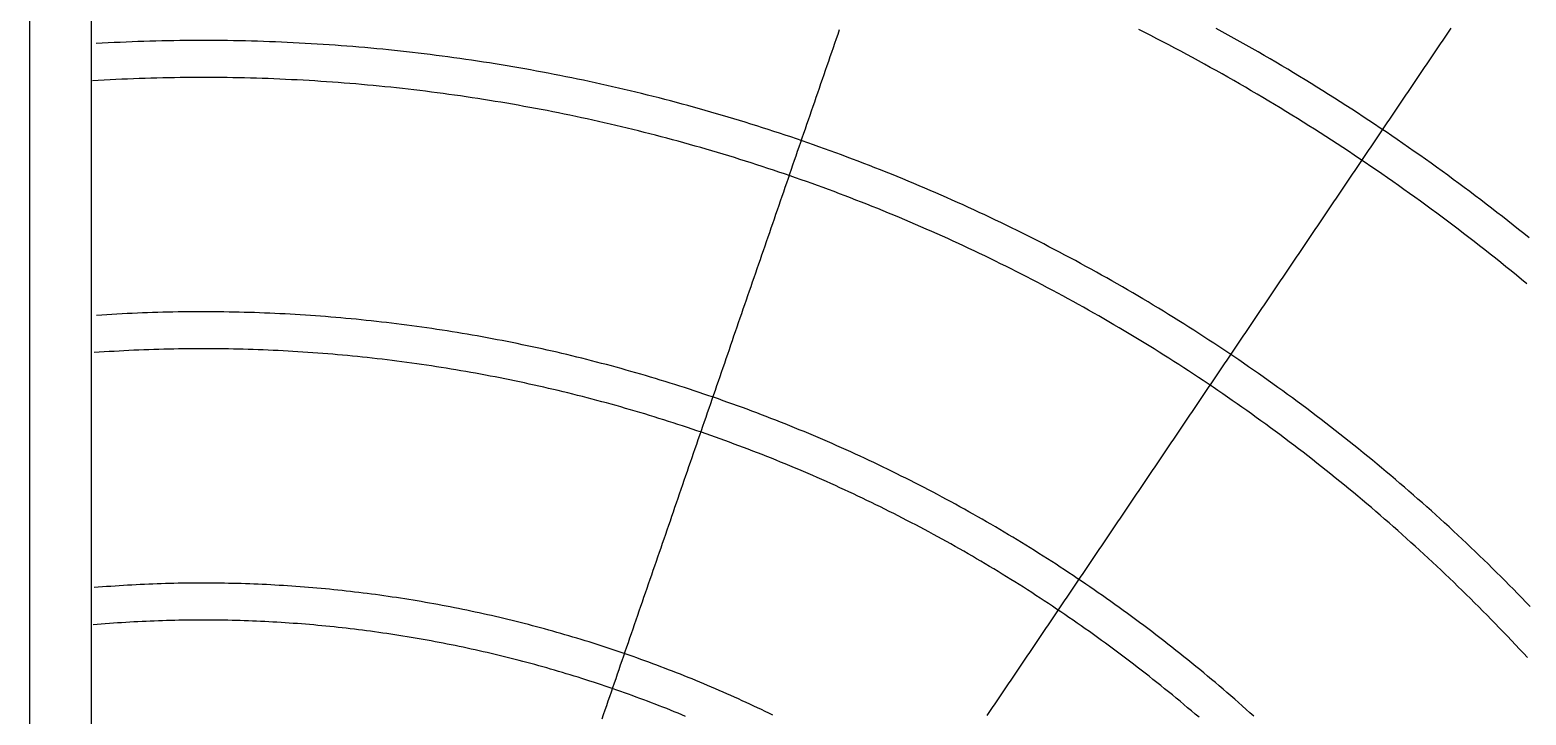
# Model space of a CAD drawing. Header units: millimetres. Extents: x 8 to 772, y 8 to 255.
# Drawn here: x 548 to 669.2, y 116.3 to 171.9 of the extents above; entities that cross this region are included whole.
import ezdxf

# ---------------------------------------------------------------- set-up
doc = ezdxf.new("R2010")
doc.units = ezdxf.units.MM
doc.layers.add('STUDY_GUIDES', color=7, linetype='Continuous')

msp = doc.modelspace()

# ---------------------------------------------------------------- linework, layer by layer
at = {"layer": 'STUDY_GUIDES'}
for points in [[(548, 26), (548, 214)], [(553, 28), (553, 212)], [(669.5633, 125.1074), (669.2277, 125.4564), (668.8909, 125.8043), (668.5529, 126.1512), (668.2139, 126.4969), (667.8737, 126.8416), (667.5324, 127.1851), (667.19, 127.5275), (666.8465, 127.8689), (666.5019, 128.209), (666.1561, 128.5481), (665.8093, 128.8861), (665.4614, 129.2229), (665.1124, 129.5586), (664.7622, 129.8931), (664.411, 130.2265), (664.0588, 130.5588), (663.7054, 130.8899), (663.351, 131.2199), (662.9955, 131.5487), (662.6389, 131.8763), (662.2813, 132.2028), (661.9226, 132.5282), (661.5629, 132.8523), (661.2021, 133.1753), (660.8402, 133.4971), (660.4773, 133.8178), (660.1134, 134.1372), (659.7484, 134.4555), (659.3825, 134.7726), (659.0154, 135.0885), (658.6474, 135.4032), (658.2783, 135.7167), (657.9082, 136.029), (657.5371, 136.3401), (657.165, 136.65), (656.7919, 136.9587), (656.4178, 137.2661), (656.0427, 137.5724), (655.6666, 137.8774), (655.2895, 138.1812), (654.9114, 138.4838), (654.5323, 138.7851), (654.1523, 139.0853), (653.7713, 139.3841), (653.3893, 139.6818), (653.0063, 139.9782), (652.6224, 140.2733), (652.2376, 140.5672), (651.8517, 140.8598), (651.465, 141.1512), (651.0773, 141.4414), (650.6886, 141.7302), (650.299, 142.0178), (649.9085, 142.3042), (649.517, 142.5893), (649.1247, 142.873), (648.7314, 143.1556), (648.3372, 143.4368), (647.942, 143.7168), (647.546, 143.9954), (647.1491, 144.2728), (646.7512, 144.5489), (646.3525, 144.8237), (645.9529, 145.0972), (645.5524, 145.3694), (645.151, 145.6403), (644.7487, 145.9099), (644.3456, 146.1781), (643.9415, 146.4451), (643.5367, 146.7108), (643.1309, 146.9751), (642.7243, 147.2381), (642.3169, 147.4998), (641.9086, 147.7602), (641.4994, 148.0192), (641.0895, 148.2769), (640.6786, 148.5333), (640.267, 148.7883), (639.8545, 149.042), (639.4412, 149.2944), (639.0271, 149.5454), (638.6122, 149.795), (638.1964, 150.0434), (637.7799, 150.2903), (637.3626, 150.5359), (636.9444, 150.7802), (636.5255, 151.0231), (636.1058, 151.2646), (635.6853, 151.5048), (635.264, 151.7435), (634.8419, 151.981), (634.4191, 152.217), (633.9955, 152.4517), (633.5712, 152.685), (633.1461, 152.9169), (632.7202, 153.1474), (632.2936, 153.3766), (631.8663, 153.6043), (631.4382, 153.8307), (631.0094, 154.0557), (630.5798, 154.2793), (630.1496, 154.5015), (629.7186, 154.7222), (629.2869, 154.9416), (628.8545, 155.1596), (628.4213, 155.3762), (627.9875, 155.5913), (627.553, 155.8051), (627.1178, 156.0174), (626.6819, 156.2284), (626.2453, 156.4379), (625.808, 156.646), (625.3701, 156.8526), (624.9315, 157.0579), (624.4922, 157.2617), (624.0523, 157.4641), (623.6117, 157.665), (623.1705, 157.8645), (622.7286, 158.0626), (622.2861, 158.2593), (621.8429, 158.4545), (621.3991, 158.6483), (620.9547, 158.8406), (620.5097, 159.0315), (620.064, 159.2209), (619.6177, 159.4089), (619.1708, 159.5954), (618.7234, 159.7805), (618.2753, 159.9641), (617.8266, 160.1463), (617.3773, 160.327), (616.9275, 160.5062), (616.477, 160.684), (616.026, 160.8603), (615.5744, 161.0352), (615.1223, 161.2086), (614.6696, 161.3805), (614.2163, 161.5509), (613.7625, 161.7199), (613.3081, 161.8874), (612.8532, 162.0534), (612.3978, 162.2179), (611.9418, 162.381), (611.4853, 162.5425), (611.0283, 162.7026), (610.5708, 162.8612), (610.1127, 163.0183), (609.6541, 163.1739), (609.1951, 163.3281), (608.7355, 163.4807), (608.2755, 163.6319), (607.8149, 163.7815), (607.3539, 163.9297), (606.8924, 164.0763), (606.4304, 164.2215), (605.9679, 164.3651), (605.505, 164.5072), (605.0416, 164.6479), (604.5778, 164.787), (604.1135, 164.9246), (603.6488, 165.0607), (603.1836, 165.1954), (602.718, 165.3284), (602.252, 165.46), (601.7855, 165.5901), (601.3187, 165.7186), (600.8514, 165.8457), (600.3837, 165.9712), (599.9156, 166.0951), (599.447, 166.2176), (598.9781, 166.3385), (598.5088, 166.458), (598.0392, 166.5759), (597.5691, 166.6922), (597.0987, 166.8071), (596.6279, 166.9204), (596.1567, 167.0321), (595.6852, 167.1424), (595.2133, 167.2511), (594.741, 167.3583), (594.2684, 167.4639), (593.7955, 167.568), (593.3222, 167.6706), (592.8487, 167.7716), (592.3747, 167.8711), (591.9005, 167.969), (591.4259, 168.0654), (590.9511, 168.1603), (590.4759, 168.2536), (590.0004, 168.3454), (589.5247, 168.4356), (589.0486, 168.5243), (588.5722, 168.6114), (588.0956, 168.697), (587.6187, 168.7811), (587.1415, 168.8636), (586.6641, 168.9445), (586.1864, 169.0239), (585.7085, 169.1017), (585.2302, 169.178), (584.7518, 169.2527), (584.2731, 169.3259), (583.7942, 169.3975), (583.315, 169.4675), (582.8356, 169.536), (582.356, 169.603), (581.8762, 169.6683), (581.3962, 169.7321), (580.916, 169.7944), (580.4355, 169.8551), (579.9549, 169.9142), (579.4741, 169.9718), (578.9931, 170.0278), (578.5119, 170.0823), (578.0306, 170.1351), (577.549, 170.1865), (577.0674, 170.2362), (576.5855, 170.2844), (576.1035, 170.331), (575.6214, 170.3761), (575.1391, 170.4196), (574.6566, 170.4615), (574.1741, 170.5018), (573.6914, 170.5406), (573.2086, 170.5778), (572.7256, 170.6135), (572.2426, 170.6475), (571.7594, 170.68), (571.2762, 170.711), (570.7928, 170.7403), (570.3093, 170.7681), (569.8258, 170.7943), (569.3422, 170.819), (568.8585, 170.8421), (568.3747, 170.8636), (567.8909, 170.8835), (567.407, 170.9019), (566.923, 170.9186), (566.439, 170.9339), (565.9549, 170.9475), (565.4708, 170.9596), (564.9867, 170.9701), (564.5025, 170.979), (564.0183, 170.9863), (563.5341, 170.9921), (563.0499, 170.9963), (562.5657, 170.9989), (562.0814, 171), (561.5972, 170.9995), (561.1129, 170.9974), (560.6287, 170.9937), (560.1445, 170.9884), (559.6602, 170.9816), (559.1761, 170.9732), (558.6919, 170.9633), (558.2078, 170.9517), (557.7237, 170.9386), (557.2397, 170.9239), (556.7557, 170.9077), (556.2718, 170.8899), (555.788, 170.8704), (555.3042, 170.8495), (554.8204, 170.8269), (554.3368, 170.8028), (553.8532, 170.7771), (553.3697, 170.7499)], [(594.3603, 115.9812), (594.4861, 116.3465), (594.6119, 116.7119), (594.7377, 117.0773), (594.8635, 117.4427), (594.9894, 117.808), (595.1152, 118.1734), (595.241, 118.5388), (595.3668, 118.9042), (595.4926, 119.2695), (595.6184, 119.6349), (595.7442, 120.0003), (595.87, 120.3657), (595.9958, 120.731), (596.1216, 121.0964), (596.2474, 121.4618), (596.3733, 121.8272), (596.4991, 122.1926), (596.6249, 122.5579), (596.7507, 122.9233), (596.8765, 123.2887), (597.0023, 123.6541), (597.1281, 124.0194), (597.2539, 124.3848), (597.3797, 124.7502), (597.5055, 125.1156), (597.6313, 125.4809), (597.7572, 125.8463), (597.883, 126.2117), (598.0088, 126.5771), (598.1346, 126.9424), (598.2604, 127.3078), (598.3862, 127.6732), (598.512, 128.0386), (598.6378, 128.4039), (598.7636, 128.7693), (598.8894, 129.1347), (599.0152, 129.5001), (599.141, 129.8654), (599.2669, 130.2308), (599.3927, 130.5962), (599.5185, 130.9616), (599.6443, 131.3269), (599.7701, 131.6923), (599.8959, 132.0577), (600.0217, 132.4231), (600.1475, 132.7884), (600.2733, 133.1538), (600.3991, 133.5192), (600.5249, 133.8846), (600.6508, 134.2499), (600.7766, 134.6153), (600.9024, 134.9807), (601.0282, 135.3461), (601.154, 135.7114), (601.2798, 136.0768), (601.4056, 136.4422), (601.5314, 136.8076), (601.6572, 137.1729), (601.783, 137.5383), (601.9088, 137.9037), (602.0347, 138.2691), (602.1605, 138.6344), (602.2863, 138.9998), (602.4121, 139.3652), (602.5379, 139.7306), (602.6637, 140.0959), (602.7895, 140.4613), (602.9153, 140.8267), (603.0411, 141.1921), (603.1669, 141.5574), (603.2927, 141.9228), (603.4185, 142.2882), (603.5444, 142.6536), (603.6702, 143.0189), (603.796, 143.3843), (603.9218, 143.7497), (604.0476, 144.1151), (604.1734, 144.4805), (604.2992, 144.8458), (604.425, 145.2112), (604.5508, 145.5766), (604.6766, 145.942), (604.8024, 146.3073), (604.9283, 146.6727), (605.0541, 147.0381), (605.1799, 147.4035), (605.3057, 147.7688), (605.4315, 148.1342), (605.5573, 148.4996), (605.6831, 148.865), (605.8089, 149.2303), (605.9347, 149.5957), (606.0605, 149.9611), (606.1863, 150.3265), (606.3122, 150.6918), (606.438, 151.0572), (606.5638, 151.4226), (606.6896, 151.788), (606.8154, 152.1533), (606.9412, 152.5187), (607.067, 152.8841), (607.1928, 153.2495), (607.3186, 153.6148), (607.4444, 153.9802), (607.5702, 154.3456), (607.696, 154.711), (607.8219, 155.0763), (607.9477, 155.4417), (608.0735, 155.8071), (608.1993, 156.1725), (608.3251, 156.5378), (608.4509, 156.9032), (608.5767, 157.2686), (608.7025, 157.634), (608.8283, 157.9993), (608.9541, 158.3647), (609.0799, 158.7301), (609.2058, 159.0955), (609.3316, 159.4608), (609.4574, 159.8262), (609.5832, 160.1916), (609.709, 160.557), (609.8348, 160.9223), (609.9606, 161.2877), (610.0864, 161.6531), (610.2122, 162.0185), (610.338, 162.3838), (610.4638, 162.7492), (610.5897, 163.1146), (610.7155, 163.48), (610.8413, 163.8453), (610.9671, 164.2107), (611.0929, 164.5761), (611.2187, 164.9415), (611.3445, 165.3068), (611.4703, 165.6722), (611.5961, 166.0376), (611.7219, 166.403), (611.8477, 166.7683), (611.9735, 167.1337), (612.0994, 167.4991), (612.2252, 167.8645), (612.351, 168.2299), (612.4768, 168.5952), (612.6026, 168.9606), (612.7284, 169.326), (612.8542, 169.6914), (612.98, 170.0567), (613.1058, 170.4221), (613.2316, 170.7875), (613.3574, 171.1529), (613.4833, 171.5182), (613.6091, 171.8836)], [(625.577, 116.2568), (625.7931, 116.5772), (626.0092, 116.8976), (626.2253, 117.2179), (626.4414, 117.5383), (626.6575, 117.8587), (626.8736, 118.179), (627.0897, 118.4994), (627.3057, 118.8197), (627.5218, 119.1401), (627.7379, 119.4605), (627.954, 119.7808), (628.1701, 120.1012), (628.3862, 120.4216), (628.6023, 120.7419), (628.8184, 121.0623), (629.0344, 121.3827), (629.2505, 121.703), (629.4666, 122.0234), (629.6827, 122.3437), (629.8988, 122.6641), (630.1149, 122.9845), (630.331, 123.3048), (630.5471, 123.6252), (630.7632, 123.9456), (630.9792, 124.2659), (631.1953, 124.5863), (631.4114, 124.9067), (631.6275, 125.227), (631.8436, 125.5474), (632.0597, 125.8677), (632.2758, 126.1881), (632.4919, 126.5085), (632.7079, 126.8288), (632.924, 127.1492), (633.1401, 127.4696), (633.3562, 127.7899), (633.5723, 128.1103), (633.7884, 128.4307), (634.0045, 128.751), (634.2206, 129.0714), (634.4367, 129.3918), (634.6527, 129.7121), (634.8688, 130.0325), (635.0849, 130.3528), (635.301, 130.6732), (635.5171, 130.9936), (635.7332, 131.3139), (635.9493, 131.6343), (636.1654, 131.9547), (636.3814, 132.275), (636.5975, 132.5954), (636.8136, 132.9158), (637.0297, 133.2361), (637.2458, 133.5565), (637.4619, 133.8768), (637.678, 134.1972), (637.8941, 134.5176), (638.1101, 134.8379), (638.3262, 135.1583), (638.5423, 135.4787), (638.7584, 135.799), (638.9745, 136.1194), (639.1906, 136.4398), (639.4067, 136.7601), (639.6228, 137.0805), (639.8389, 137.4008), (640.0549, 137.7212), (640.271, 138.0416), (640.4871, 138.3619), (640.7032, 138.6823), (640.9193, 139.0027), (641.1354, 139.323), (641.3515, 139.6434), (641.5676, 139.9638), (641.7836, 140.2841), (641.9997, 140.6045), (642.2158, 140.9248), (642.4319, 141.2452), (642.648, 141.5656), (642.8641, 141.8859), (643.0802, 142.2063), (643.2963, 142.5267), (643.5124, 142.847), (643.7284, 143.1674), (643.9445, 143.4878), (644.1606, 143.8081), (644.3767, 144.1285), (644.5928, 144.4488), (644.8089, 144.7692), (645.025, 145.0896), (645.2411, 145.4099), (645.4571, 145.7303), (645.6732, 146.0507), (645.8893, 146.371), (646.1054, 146.6914), (646.3215, 147.0118), (646.5376, 147.3321), (646.7537, 147.6525), (646.9698, 147.9729), (647.1858, 148.2932), (647.4019, 148.6136), (647.618, 148.9339), (647.8341, 149.2543), (648.0502, 149.5747), (648.2663, 149.895), (648.4824, 150.2154), (648.6985, 150.5358), (648.9146, 150.8561), (649.1306, 151.1765), (649.3467, 151.4969), (649.5628, 151.8172), (649.7789, 152.1376), (649.995, 152.4579), (650.2111, 152.7783), (650.4272, 153.0987), (650.6433, 153.419), (650.8593, 153.7394), (651.0754, 154.0598), (651.2915, 154.3801), (651.5076, 154.7005), (651.7237, 155.0209), (651.9398, 155.3412), (652.1559, 155.6616), (652.372, 155.9819), (652.5881, 156.3023), (652.8041, 156.6227), (653.0202, 156.943), (653.2363, 157.2634), (653.4524, 157.5838), (653.6685, 157.9041), (653.8846, 158.2245), (654.1007, 158.5449), (654.3168, 158.8652), (654.5328, 159.1856), (654.7489, 159.5059), (654.965, 159.8263), (655.1811, 160.1467), (655.3972, 160.467), (655.6133, 160.7874), (655.8294, 161.1078), (656.0455, 161.4281), (656.2616, 161.7485), (656.4776, 162.0689), (656.6937, 162.3892), (656.9098, 162.7096), (657.1259, 163.03), (657.342, 163.3503), (657.5581, 163.6707), (657.7742, 163.991), (657.9903, 164.3114), (658.2063, 164.6318), (658.4224, 164.9521), (658.6385, 165.2725), (658.8546, 165.5929), (659.0707, 165.9132), (659.2868, 166.2336), (659.5029, 166.554), (659.719, 166.8743), (659.935, 167.1947), (660.1511, 167.515), (660.3672, 167.8354), (660.5833, 168.1558), (660.7994, 168.4761), (661.0155, 168.7965), (661.2316, 169.1169), (661.4477, 169.4372), (661.6638, 169.7576), (661.8798, 170.078), (662.0959, 170.3983), (662.312, 170.7187), (662.5281, 171.039), (662.7442, 171.3594), (662.9603, 171.6798), (663.1764, 172.0001)], [(669.3001, 151.2698), (668.8795, 151.6178), (668.4576, 151.9645), (668.0347, 152.3098), (667.6106, 152.6537), (667.1854, 152.9963), (666.7591, 153.3374), (666.3317, 153.6772), (665.9032, 154.0156), (665.4736, 154.3526), (665.043, 154.6882), (664.6112, 155.0224), (664.1783, 155.3551), (663.7444, 155.6865), (663.3094, 156.0165), (662.8733, 156.345), (662.4361, 156.6722), (661.9979, 156.9979), (661.5586, 157.3221), (661.1183, 157.645), (660.6769, 157.9664), (660.2345, 158.2864), (659.7911, 158.6049), (659.3466, 158.922), (658.9011, 159.2377), (658.4545, 159.5519), (658.007, 159.8646), (657.5584, 160.1759), (657.1089, 160.4858), (656.6583, 160.7941), (656.2067, 161.101), (655.7541, 161.4065), (655.3006, 161.7104), (654.846, 162.0129), (654.3905, 162.3139), (653.934, 162.6135), (653.4765, 162.9115), (653.018, 163.2081), (652.5586, 163.5031), (652.0983, 163.7967), (651.637, 164.0888), (651.1747, 164.3793), (650.7115, 164.6684), (650.2474, 164.956), (649.7823, 165.242), (649.3163, 165.5265), (648.8494, 165.8096), (648.3815, 166.0911), (647.9128, 166.371), (647.4431, 166.6495), (646.9726, 166.9264), (646.5011, 167.2018), (646.0287, 167.4757), (645.5555, 167.748), (645.0814, 168.0188), (644.6064, 168.288), (644.1305, 168.5557), (643.6538, 168.8219), (643.1762, 169.0865), (642.6977, 169.3495), (642.2184, 169.611), (641.7382, 169.8709), (641.2572, 170.1293), (640.7754, 170.3861), (640.2927, 170.6413), (639.8092, 170.895), (639.3249, 171.1471), (638.8398, 171.3976), (638.3538, 171.6466), (637.8671, 171.8939)], [(669.4965, 154.9868), (669.0637, 155.3355), (668.6298, 155.6827), (668.1948, 156.0286), (667.7587, 156.373), (667.3214, 156.716), (666.883, 157.0576), (666.4435, 157.3978), (666.0029, 157.7365), (665.5612, 158.0738), (665.1184, 158.4096), (664.6746, 158.744), (664.2296, 159.077), (663.7836, 159.4085), (663.3365, 159.7386), (662.8883, 160.0672), (662.439, 160.3944), (661.9887, 160.7201), (661.5373, 161.0443), (661.0849, 161.3671), (660.6315, 161.6884), (660.177, 162.0082), (659.7214, 162.3265), (659.2648, 162.6434), (658.8072, 162.9587), (658.3486, 163.2726), (657.889, 163.585), (657.4283, 163.8959), (656.9666, 164.2053), (656.504, 164.5132), (656.0403, 164.8195), (655.5756, 165.1244), (655.11, 165.4278), (654.6434, 165.7296), (654.1758, 166.03), (653.7072, 166.3288), (653.2376, 166.6261), (652.7671, 166.9218), (652.2956, 167.216), (651.8232, 167.5087), (651.3498, 167.7999), (650.8755, 168.0895), (650.4002, 168.3776), (649.924, 168.6641), (649.4469, 168.9491), (648.9689, 169.2325), (648.4899, 169.5144), (648.01, 169.7947), (647.5293, 170.0735), (647.0476, 170.3506), (646.565, 170.6263), (646.0815, 170.9003), (645.5971, 171.1728), (645.1119, 171.4437), (644.6257, 171.713), (644.1387, 171.9808)], [(669.3476, 120.9571), (669.0254, 121.3054), (668.7021, 121.6527), (668.3777, 121.999), (668.0521, 122.3442), (667.7254, 122.6883), (667.3976, 123.0314), (667.0687, 123.3734), (666.7387, 123.7143), (666.4076, 124.0542), (666.0754, 124.393), (665.742, 124.7307), (665.4076, 125.0673), (665.0721, 125.4028), (664.7355, 125.7373), (664.3978, 126.0706), (664.059, 126.4028), (663.7192, 126.734), (663.3783, 127.064), (663.0363, 127.3929), (662.6932, 127.7208), (662.3491, 128.0475), (662.0039, 128.373), (661.6577, 128.6975), (661.3104, 129.0208), (660.962, 129.343), (660.6126, 129.6641), (660.2622, 129.984), (659.9107, 130.3028), (659.5582, 130.6204), (659.2047, 130.9369), (658.8502, 131.2522), (658.4946, 131.5664), (658.138, 131.8794), (657.7804, 132.1913), (657.4217, 132.502), (657.0621, 132.8115), (656.7015, 133.1199), (656.3398, 133.4271), (655.9772, 133.7331), (655.6136, 134.038), (655.2489, 134.3416), (654.8833, 134.6441), (654.5168, 134.9453), (654.1492, 135.2454), (653.7807, 135.5443), (653.4112, 135.842), (653.0407, 136.1385), (652.6693, 136.4338), (652.2969, 136.7278), (651.9235, 137.0207), (651.5492, 137.3123), (651.174, 137.6028), (650.7978, 137.892), (650.4207, 138.1799), (650.0426, 138.4667), (649.6637, 138.7522), (649.2838, 139.0365), (648.9029, 139.3196), (648.5212, 139.6014), (648.1385, 139.882), (647.755, 140.1613), (647.3705, 140.4394), (646.9851, 140.7162), (646.5988, 140.9918), (646.2117, 141.2661), (645.8236, 141.5391), (645.4347, 141.8109), (645.0448, 142.0815), (644.6541, 142.3507), (644.2625, 142.6187), (643.8701, 142.8854), (643.4768, 143.1509), (643.0826, 143.415), (642.6876, 143.6779), (642.2917, 143.9395), (641.895, 144.1998), (641.4974, 144.4588), (641.099, 144.7165), (640.6998, 144.973), (640.2997, 145.2281), (639.8988, 145.4819), (639.4971, 145.7344), (639.0945, 145.9856), (638.6912, 146.2355), (638.287, 146.4841), (637.882, 146.7314), (637.4762, 146.9774), (637.0697, 147.222), (636.6623, 147.4653), (636.2541, 147.7073), (635.8452, 147.948), (635.4355, 148.1873), (635.025, 148.4253), (634.6137, 148.6619), (634.2017, 148.8973), (633.7889, 149.1313), (633.3753, 149.3639), (632.961, 149.5952), (632.546, 149.8251), (632.1302, 150.0537), (631.7136, 150.281), (631.2963, 150.5069), (630.8783, 150.7314), (630.4596, 150.9546), (630.0401, 151.1764), (629.6199, 151.3969), (629.199, 151.6159), (628.7774, 151.8336), (628.3551, 152.05), (627.9321, 152.265), (627.5084, 152.4785), (627.084, 152.6908), (626.6589, 152.9016), (626.2331, 153.111), (625.8067, 153.3191), (625.3796, 153.5258), (624.9518, 153.7311), (624.5233, 153.935), (624.0942, 154.1375), (623.6644, 154.3386), (623.234, 154.5383), (622.8029, 154.7366), (622.3712, 154.9335), (621.9389, 155.129), (621.5059, 155.3231), (621.0723, 155.5158), (620.638, 155.7071), (620.2032, 155.8969), (619.7677, 156.0854), (619.3316, 156.2724), (618.8949, 156.4581), (618.4576, 156.6422), (618.0198, 156.825), (617.5813, 157.0064), (617.1422, 157.1863), (616.7026, 157.3648), (616.2623, 157.5419), (615.8215, 157.7175), (615.3802, 157.8917), (614.9382, 158.0645), (614.4958, 158.2358), (614.0527, 158.4057), (613.6091, 158.5741), (613.165, 158.7412), (612.7203, 158.9067), (612.2751, 159.0708), (611.8294, 159.2335), (611.3831, 159.3947), (610.9363, 159.5545), (610.489, 159.7128), (610.0412, 159.8697), (609.5928, 160.0251), (609.144, 160.179), (608.6947, 160.3315), (608.2448, 160.4825), (607.7945, 160.6321), (607.3437, 160.7802), (606.8925, 160.9268), (606.4407, 161.072), (605.9885, 161.2157), (605.5358, 161.3579), (605.0827, 161.4987), (604.6291, 161.638), (604.175, 161.7758), (603.7205, 161.9121), (603.2656, 162.047), (602.8102, 162.1803), (602.3544, 162.3122), (601.8982, 162.4426), (601.4415, 162.5716), (600.9845, 162.699), (600.527, 162.825), (600.0691, 162.9494), (599.6108, 163.0724), (599.1522, 163.1939), (598.6931, 163.3139), (598.2336, 163.4324), (597.7738, 163.5494), (597.3135, 163.6649), (596.8529, 163.779), (596.392, 163.8915), (595.9307, 164.0025), (595.469, 164.112), (595.0069, 164.22), (594.5445, 164.3266), (594.0818, 164.4316), (593.6187, 164.5351), (593.1553, 164.6371), (592.6916, 164.7376), (592.2275, 164.8366), (591.7632, 164.9341), (591.2985, 165.0301), (590.8335, 165.1245), (590.3682, 165.2175), (589.9026, 165.3089), (589.4367, 165.3988), (588.9705, 165.4873), (588.504, 165.5742), (588.0372, 165.6595), (587.5702, 165.7434), (587.1029, 165.8257), (586.6353, 165.9066), (586.1675, 165.9859), (585.6994, 166.0637), (585.2311, 166.1399), (584.7625, 166.2147), (584.2937, 166.2879), (583.8247, 166.3596), (583.3554, 166.4297), (582.8859, 166.4984), (582.4161, 166.5655), (581.9462, 166.6311), (581.476, 166.6951), (581.0057, 166.7577), (580.5351, 166.8187), (580.0644, 166.8782), (579.5934, 166.9361), (579.1223, 166.9925), (578.651, 167.0474), (578.1795, 167.1007), (577.7078, 167.1526), (577.236, 167.2028), (576.764, 167.2516), (576.2918, 167.2988), (575.8195, 167.3445), (575.3471, 167.3886), (574.8745, 167.4312), (574.4018, 167.4723), (573.929, 167.5119), (573.456, 167.5499), (572.9829, 167.5863), (572.5097, 167.6212), (572.0363, 167.6546), (571.5629, 167.6865), (571.0894, 167.7168), (570.6158, 167.7456), (570.142, 167.7728), (569.6682, 167.7985), (569.1943, 167.8226), (568.7204, 167.8452), (568.2464, 167.8663), (567.7723, 167.8858), (567.2981, 167.9038), (566.8239, 167.9203), (566.3496, 167.9352), (565.8753, 167.9486), (565.401, 167.9604), (564.9266, 167.9707), (564.4521, 167.9794), (563.9777, 167.9866), (563.5032, 167.9923), (563.0288, 167.9964), (562.5543, 167.9989), (562.0798, 168), (561.6053, 167.9995), (561.1308, 167.9974), (560.6563, 167.9938), (560.1818, 167.9887), (559.7074, 167.982), (559.2329, 167.9738), (558.7585, 167.964), (558.2842, 167.9527), (557.8098, 167.9399), (557.3356, 167.9255), (556.8613, 167.9095), (556.3871, 167.8921), (555.913, 167.8731), (555.439, 167.8525), (554.965, 167.8304), (554.4911, 167.8068), (554.0172, 167.7816), (553.5435, 167.7549), (553.0698, 167.7266)], [(647.1689, 116.2086), (646.8623, 116.4849), (646.5548, 116.7602), (646.2464, 117.0345), (645.9371, 117.3078), (645.6269, 117.5801), (645.3158, 117.8513), (645.0038, 118.1216), (644.691, 118.3909), (644.3773, 118.6591), (644.0627, 118.9263), (643.7473, 119.1925), (643.431, 119.4577), (643.1138, 119.7218), (642.7958, 119.9849), (642.4769, 120.247), (642.1572, 120.508), (641.8366, 120.768), (641.5152, 121.0269), (641.1929, 121.2848), (640.8698, 121.5417), (640.5459, 121.7975), (640.2211, 122.0522), (639.8956, 122.3059), (639.5692, 122.5586), (639.2419, 122.8101), (638.9139, 123.0606), (638.585, 123.3101), (638.2554, 123.5584), (637.9249, 123.8057), (637.5936, 124.052), (637.2616, 124.2971), (636.9287, 124.5411), (636.5951, 124.7841), (636.2606, 125.026), (635.9254, 125.2668), (635.5894, 125.5065), (635.2526, 125.7451), (634.915, 125.9827), (634.5767, 126.2191), (634.2376, 126.4544), (633.8978, 126.6886), (633.5571, 126.9218), (633.2158, 127.1538), (632.8736, 127.3847), (632.5308, 127.6144), (632.1872, 127.8431), (631.8428, 128.0707), (631.4977, 128.2971), (631.1519, 128.5224), (630.8053, 128.7466), (630.458, 128.9696), (630.11, 129.1915), (629.7613, 129.4123), (629.4118, 129.632), (629.0617, 129.8505), (628.7108, 130.0679), (628.3592, 130.2841), (628.007, 130.4992), (627.654, 130.7132), (627.3003, 130.926), (626.946, 131.1376), (626.5909, 131.3481), (626.2352, 131.5575), (625.8788, 131.7657), (625.5217, 131.9727), (625.164, 132.1785), (624.8056, 132.3832), (624.4465, 132.5868), (624.0868, 132.7891), (623.7264, 132.9903), (623.3653, 133.1904), (623.0036, 133.3892), (622.6413, 133.5869), (622.2783, 133.7834), (621.9147, 133.9787), (621.5505, 134.1728), (621.1856, 134.3658), (620.8201, 134.5575), (620.454, 134.7481), (620.0872, 134.9375), (619.7199, 135.1257), (619.3519, 135.3127), (618.9833, 135.4985), (618.6142, 135.6831), (618.2444, 135.8664), (617.874, 136.0486), (617.5031, 136.2296), (617.1315, 136.4094), (616.7594, 136.588), (616.3867, 136.7653), (616.0134, 136.9415), (615.6396, 137.1164), (615.2652, 137.2902), (614.8902, 137.4627), (614.5147, 137.6339), (614.1386, 137.804), (613.762, 137.9728), (613.3848, 138.1405), (613.007, 138.3068), (612.6288, 138.472), (612.25, 138.6359), (611.8706, 138.7986), (611.4908, 138.9601), (611.1104, 139.1203), (610.7295, 139.2793), (610.3481, 139.4371), (609.9662, 139.5936), (609.5837, 139.7488), (609.2008, 139.9029), (608.8174, 140.0556), (608.4334, 140.2072), (608.049, 140.3575), (607.6641, 140.5065), (607.2787, 140.6543), (606.8929, 140.8008), (606.5065, 140.9461), (606.1197, 141.0901), (605.7324, 141.2329), (605.3447, 141.3744), (604.9565, 141.5146), (604.5679, 141.6536), (604.1788, 141.7913), (603.7892, 141.9277), (603.3992, 142.0629), (603.0088, 142.1968), (602.618, 142.3295), (602.2267, 142.4608), (601.835, 142.5909), (601.4428, 142.7198), (601.0503, 142.8473), (600.6573, 142.9736), (600.264, 143.0986), (599.8702, 143.2223), (599.476, 143.3447), (599.0815, 143.4659), (598.6865, 143.5858), (598.2911, 143.7044), (597.8954, 143.8217), (597.4993, 143.9377), (597.1028, 144.0524), (596.706, 144.1659), (596.3087, 144.278), (595.9112, 144.3889), (595.5132, 144.4984), (595.1149, 144.6067), (594.7163, 144.7137), (594.3173, 144.8194), (593.918, 144.9237), (593.5183, 145.0268), (593.1183, 145.1286), (592.7179, 145.2291), (592.3173, 145.3283), (591.9163, 145.4261), (591.515, 145.5227), (591.1134, 145.618), (590.7115, 145.712), (590.3093, 145.8046), (589.9068, 145.896), (589.504, 145.986), (589.1009, 146.0747), (588.6975, 146.1622), (588.2938, 146.2483), (587.8899, 146.3331), (587.4857, 146.4166), (587.0812, 146.4987), (586.6764, 146.5796), (586.2714, 146.6591), (585.8661, 146.7374), (585.4606, 146.8143), (585.0548, 146.8898), (584.6488, 146.9641), (584.2426, 147.0371), (583.8361, 147.1087), (583.4294, 147.179), (583.0224, 147.248), (582.6153, 147.3156), (582.2079, 147.382), (581.8003, 147.447), (581.3925, 147.5107), (580.9845, 147.573), (580.5762, 147.6341), (580.1678, 147.6938), (579.7592, 147.7522), (579.3505, 147.8092), (578.9415, 147.865), (578.5323, 147.9193), (578.123, 147.9724), (577.7135, 148.0241), (577.3039, 148.0745), (576.894, 148.1236), (576.484, 148.1714), (576.0739, 148.2178), (575.6636, 148.2628), (575.2532, 148.3066), (574.8426, 148.349), (574.4319, 148.3901), (574.0211, 148.4298), (573.6102, 148.4682), (573.1991, 148.5053), (572.7879, 148.541), (572.3766, 148.5754), (571.9651, 148.6084), (571.5536, 148.6402), (571.142, 148.6705), (570.7302, 148.6996), (570.3184, 148.7273), (569.9065, 148.7536), (569.4945, 148.7787), (569.0825, 148.8024), (568.6703, 148.8247), (568.2581, 148.8457), (567.8458, 148.8654), (567.4335, 148.8837), (567.0211, 148.9007), (566.6086, 148.9164), (566.1961, 148.9307), (565.7836, 148.9436), (565.371, 148.9553), (564.9584, 148.9655), (564.5457, 148.9745), (564.133, 148.9821), (563.7203, 148.9883), (563.3076, 148.9933), (562.8949, 148.9968), (562.4821, 148.9991), (562.0694, 149), (561.6566, 148.9995), (561.2439, 148.9977), (560.8312, 148.9946), (560.4184, 148.9902), (560.0057, 148.9843), (559.593, 148.9772), (559.1804, 148.9687), (558.7677, 148.9589), (558.3551, 148.9477), (557.9426, 148.9352), (557.5301, 148.9213), (557.1176, 148.9061), (556.7052, 148.8896), (556.2928, 148.8717), (555.8805, 148.8525), (555.4683, 148.8319), (555.0561, 148.81), (554.644, 148.7868), (554.232, 148.7622), (553.82, 148.7363), (553.4082, 148.709)], [(642.7377, 116.1139), (642.4314, 116.3758), (642.1242, 116.6367), (641.8162, 116.8966), (641.5074, 117.1555), (641.1977, 117.4134), (640.8872, 117.6703), (640.5759, 117.9262), (640.2637, 118.181), (639.9507, 118.4349), (639.6369, 118.6877), (639.3222, 118.9395), (639.0068, 119.1903), (638.6905, 119.4401), (638.3734, 119.6888), (638.0555, 119.9365), (637.7368, 120.1832), (637.4173, 120.4288), (637.097, 120.6734), (636.7759, 120.9169), (636.4541, 121.1594), (636.1314, 121.4009), (635.808, 121.6413), (635.4837, 121.8806), (635.1587, 122.1189), (634.833, 122.3562), (634.5064, 122.5923), (634.1791, 122.8274), (633.8511, 123.0615), (633.5222, 123.2945), (633.1926, 123.5264), (632.8623, 123.7572), (632.5312, 123.987), (632.1994, 124.2157), (631.8668, 124.4433), (631.5335, 124.6698), (631.1995, 124.8953), (630.8647, 125.1196), (630.5292, 125.3429), (630.193, 125.565), (629.856, 125.7861), (629.5184, 126.0061), (629.18, 126.225), (628.8409, 126.4428), (628.5011, 126.6595), (628.1606, 126.875), (627.8194, 127.0895), (627.4775, 127.3029), (627.135, 127.5151), (626.7917, 127.7262), (626.4477, 127.9363), (626.1031, 128.1451), (625.7578, 128.3529), (625.4118, 128.5596), (625.0652, 128.7651), (624.7178, 128.9695), (624.3699, 129.1728), (624.0212, 129.3749), (623.6719, 129.5759), (623.322, 129.7758), (622.9714, 129.9745), (622.6201, 130.1721), (622.2683, 130.3685), (621.9157, 130.5638), (621.5626, 130.758), (621.2088, 130.951), (620.8544, 131.1428), (620.4994, 131.3335), (620.1437, 131.5231), (619.7875, 131.7115), (619.4306, 131.8987), (619.0732, 132.0848), (618.7151, 132.2697), (618.3564, 132.4534), (617.9971, 132.636), (617.6373, 132.8174), (617.2768, 132.9976), (616.9158, 133.1767), (616.5542, 133.3546), (616.192, 133.5313), (615.8292, 133.7068), (615.4659, 133.8812), (615.102, 134.0544), (614.7375, 134.2263), (614.3725, 134.3971), (614.007, 134.5668), (613.6408, 134.7352), (613.2742, 134.9024), (612.907, 135.0685), (612.5392, 135.2333), (612.171, 135.397), (611.8022, 135.5594), (611.4328, 135.7207), (611.063, 135.8807), (610.6926, 136.0396), (610.3217, 136.1972), (609.9503, 136.3537), (609.5784, 136.5089), (609.206, 136.663), (608.8331, 136.8158), (608.4597, 136.9674), (608.0858, 137.1178), (607.7114, 137.2669), (607.3366, 137.4149), (606.9613, 137.5616), (606.5854, 137.7071), (606.2092, 137.8514), (605.8324, 137.9945), (605.4552, 138.1363), (605.0775, 138.2769), (604.6994, 138.4163), (604.3208, 138.5545), (603.9418, 138.6914), (603.5623, 138.8271), (603.1824, 138.9616), (602.8021, 139.0948), (602.4213, 139.2268), (602.0401, 139.3575), (601.6585, 139.487), (601.2764, 139.6153), (600.894, 139.7423), (600.5111, 139.8681), (600.1278, 139.9927), (599.7442, 140.116), (599.3601, 140.238), (598.9756, 140.3588), (598.5908, 140.4783), (598.2055, 140.5966), (597.8199, 140.7137), (597.4339, 140.8295), (597.0475, 140.944), (596.6607, 141.0573), (596.2736, 141.1693), (595.8861, 141.28), (595.4983, 141.3895), (595.1101, 141.4978), (594.7216, 141.6048), (594.3327, 141.7105), (593.9435, 141.8149), (593.5539, 141.9181), (593.164, 142.02), (592.7738, 142.1207), (592.3832, 142.2201), (591.9923, 142.3182), (591.6011, 142.415), (591.2096, 142.5106), (590.8178, 142.6049), (590.4257, 142.6979), (590.0333, 142.7896), (589.6406, 142.8801), (589.2476, 142.9693), (588.8543, 143.0572), (588.4607, 143.1438), (588.0668, 143.2292), (587.6727, 143.3133), (587.2783, 143.3961), (586.8836, 143.4776), (586.4887, 143.5578), (586.0935, 143.6368), (585.6981, 143.7144), (585.3024, 143.7908), (584.9064, 143.8659), (584.5102, 143.9397), (584.1138, 144.0122), (583.7172, 144.0834), (583.3203, 144.1534), (582.9232, 144.222), (582.5258, 144.2894), (582.1283, 144.3554), (581.7305, 144.4202), (581.3326, 144.4837), (580.9344, 144.5459), (580.536, 144.6068), (580.1374, 144.6663), (579.7387, 144.7246), (579.3397, 144.7817), (578.9406, 144.8374), (578.5413, 144.8918), (578.1418, 144.9449), (577.7421, 144.9967), (577.3423, 145.0472), (576.9423, 145.0964), (576.5422, 145.1443), (576.1419, 145.1909), (575.7415, 145.2362), (575.3409, 145.2803), (574.9401, 145.323), (574.5393, 145.3644), (574.1383, 145.4045), (573.7371, 145.4433), (573.3359, 145.4808), (572.9345, 145.5169), (572.533, 145.5518), (572.1314, 145.5854), (571.7297, 145.6177), (571.3279, 145.6487), (570.926, 145.6783), (570.524, 145.7067), (570.1219, 145.7337), (569.7197, 145.7595), (569.3175, 145.7839), (568.9152, 145.807), (568.5127, 145.8289), (568.1103, 145.8494), (567.7077, 145.8686), (567.3051, 145.8865), (566.9025, 145.9031), (566.4998, 145.9183), (566.097, 145.9323), (565.6942, 145.945), (565.2914, 145.9563), (564.8885, 145.9664), (564.4856, 145.9751), (564.0826, 145.9825), (563.6797, 145.9886), (563.2767, 145.9934), (562.8737, 145.9969), (562.4707, 145.9991), (562.0677, 146), (561.6647, 145.9995), (561.2617, 145.9978), (560.8588, 145.9947), (560.4558, 145.9904), (560.0528, 145.9847), (559.6499, 145.9777), (559.247, 145.9694), (558.8441, 145.9598), (558.4412, 145.9489), (558.0384, 145.9367), (557.6356, 145.9232), (557.2329, 145.9083), (556.8302, 145.8922), (556.4276, 145.8747), (556.0251, 145.856), (555.6226, 145.8359), (555.2201, 145.8145), (554.8178, 145.7918), (554.4155, 145.7678), (554.0133, 145.7425), (553.6112, 145.7159), (553.2091, 145.688)], [(608.1951, 116.2922), (607.8884, 116.4418), (607.5812, 116.5905), (607.2735, 116.7381), (606.9654, 116.8847), (606.6568, 117.0304), (606.3477, 117.175), (606.0381, 117.3186), (605.7281, 117.4613), (605.4177, 117.6029), (605.1067, 117.7435), (604.7953, 117.8831), (604.4835, 118.0216), (604.1712, 118.1592), (603.8584, 118.2957), (603.5453, 118.4313), (603.2316, 118.5658), (602.9176, 118.6993), (602.6031, 118.8318), (602.2882, 118.9632), (601.9728, 119.0936), (601.6571, 119.223), (601.3409, 119.3514), (601.0243, 119.4787), (600.7073, 119.6051), (600.3899, 119.7303), (600.072, 119.8546), (599.7538, 119.9778), (599.4352, 120.1), (599.1162, 120.2211), (598.7967, 120.3412), (598.4769, 120.4603), (598.1567, 120.5783), (597.8362, 120.6953), (597.5152, 120.8113), (597.1939, 120.9262), (596.8722, 121.04), (596.5501, 121.1528), (596.2277, 121.2646), (595.9049, 121.3753), (595.5818, 121.485), (595.2583, 121.5936), (594.9344, 121.7012), (594.6102, 121.8077), (594.2857, 121.9131), (593.9608, 122.0175), (593.6356, 122.1209), (593.31, 122.2232), (592.9841, 122.3244), (592.6579, 122.4246), (592.3314, 122.5237), (592.0045, 122.6217), (591.6773, 122.7187), (591.3498, 122.8146), (591.022, 122.9095), (590.6939, 123.0033), (590.3655, 123.096), (590.0368, 123.1876), (589.7078, 123.2782), (589.3785, 123.3677), (589.0489, 123.4562), (588.719, 123.5436), (588.3889, 123.6299), (588.0584, 123.7151), (587.7277, 123.7992), (587.3967, 123.8823), (587.0655, 123.9643), (586.734, 124.0452), (586.4022, 124.1251), (586.0701, 124.2039), (585.7379, 124.2815), (585.4053, 124.3582), (585.0725, 124.4337), (584.7395, 124.5081), (584.4062, 124.5815), (584.0727, 124.6538), (583.739, 124.725), (583.405, 124.7951), (583.0708, 124.8641), (582.7364, 124.932), (582.4018, 124.9989), (582.0669, 125.0646), (581.7318, 125.1293), (581.3966, 125.1929), (581.0611, 125.2554), (580.7254, 125.3168), (580.3895, 125.3771), (580.0535, 125.4363), (579.7172, 125.4944), (579.3807, 125.5515), (579.0441, 125.6074), (578.7073, 125.6623), (578.3703, 125.716), (578.0331, 125.7687), (577.6958, 125.8202), (577.3583, 125.8707), (577.0207, 125.9201), (576.6828, 125.9683), (576.3449, 126.0155), (576.0067, 126.0616), (575.6685, 126.1065), (575.33, 126.1504), (574.9915, 126.1932), (574.6528, 126.2349), (574.314, 126.2754), (573.975, 126.3149), (573.6359, 126.3533), (573.2967, 126.3905), (572.9574, 126.4267), (572.6179, 126.4618), (572.2784, 126.4957), (571.9387, 126.5286), (571.5989, 126.5603), (571.2591, 126.591), (570.9191, 126.6205), (570.579, 126.6489), (570.2389, 126.6763), (569.8986, 126.7025), (569.5583, 126.7276), (569.2179, 126.7516), (568.8774, 126.7745), (568.5369, 126.7963), (568.1963, 126.817), (567.8556, 126.8366), (567.5148, 126.8551), (567.174, 126.8724), (566.8332, 126.8887), (566.4922, 126.9039), (566.1513, 126.9179), (565.8103, 126.9308), (565.4692, 126.9427), (565.1282, 126.9534), (564.787, 126.963), (564.4459, 126.9715), (564.1047, 126.9789), (563.7635, 126.9852), (563.4223, 126.9904), (563.0811, 126.9944), (562.7399, 126.9974), (562.3986, 126.9992), (562.0574, 127), (561.7161, 126.9996), (561.3749, 126.9981), (561.0336, 126.9956), (560.6924, 126.9919), (560.3512, 126.9871), (560.01, 126.9811), (559.6688, 126.9741), (559.3277, 126.966), (558.9865, 126.9567), (558.6454, 126.9464), (558.3044, 126.9349), (557.9634, 126.9224), (557.6224, 126.9087), (557.2815, 126.8939), (556.9406, 126.878), (556.5997, 126.861), (556.259, 126.8429), (555.9183, 126.8237), (555.5776, 126.8034), (555.237, 126.782), (554.8965, 126.7594), (554.5561, 126.7358), (554.2158, 126.7111), (553.8755, 126.6852), (553.5353, 126.6582), (553.1952, 126.6302)], [(601.1371, 116.1928), (600.8308, 116.3195), (600.524, 116.4452), (600.2169, 116.5699), (599.9093, 116.6936), (599.6014, 116.8163), (599.293, 116.938), (598.9843, 117.0587), (598.6751, 117.1784), (598.3656, 117.2971), (598.0557, 117.4148), (597.7454, 117.5315), (597.4347, 117.6472), (597.1237, 117.7618), (596.8123, 117.8755), (596.5005, 117.9881), (596.1884, 118.0997), (595.8759, 118.2103), (595.563, 118.3199), (595.2498, 118.4285), (594.9362, 118.536), (594.6223, 118.6426), (594.308, 118.7481), (593.9934, 118.8526), (593.6785, 118.956), (593.3632, 119.0585), (593.0476, 119.1599), (592.7317, 119.2603), (592.4154, 119.3597), (592.0989, 119.458), (591.782, 119.5553), (591.4647, 119.6516), (591.1472, 119.7468), (590.8294, 119.841), (590.5113, 119.9342), (590.1928, 120.0263), (589.8741, 120.1175), (589.5551, 120.2075), (589.2357, 120.2966), (588.9161, 120.3846), (588.5962, 120.4715), (588.2761, 120.5574), (587.9556, 120.6423), (587.6349, 120.7261), (587.3139, 120.8089), (586.9926, 120.8907), (586.6711, 120.9714), (586.3493, 121.0511), (586.0273, 121.1297), (585.705, 121.2072), (585.3824, 121.2837), (585.0596, 121.3592), (584.7366, 121.4336), (584.4133, 121.507), (584.0898, 121.5793), (583.7661, 121.6506), (583.4421, 121.7208), (583.1179, 121.79), (582.7934, 121.8581), (582.4688, 121.9251), (582.1439, 121.9911), (581.8189, 122.056), (581.4936, 122.1199), (581.1681, 122.1828), (580.8424, 122.2445), (580.5165, 122.3052), (580.1904, 122.3649), (579.8641, 122.4235), (579.5376, 122.481), (579.211, 122.5375), (578.8842, 122.5929), (578.5571, 122.6472), (578.2299, 122.7005), (577.9026, 122.7527), (577.5751, 122.8039), (577.2474, 122.8539), (576.9195, 122.903), (576.5915, 122.9509), (576.2633, 122.9978), (575.935, 123.0436), (575.6065, 123.0884), (575.2779, 123.1321), (574.9492, 123.1747), (574.6203, 123.2162), (574.2913, 123.2567), (573.9621, 123.2961), (573.6329, 123.3345), (573.3035, 123.3718), (572.9739, 123.408), (572.6443, 123.4431), (572.3146, 123.4771), (571.9847, 123.5101), (571.6548, 123.542), (571.3247, 123.5729), (570.9945, 123.6026), (570.6643, 123.6313), (570.3339, 123.659), (570.0035, 123.6855), (569.673, 123.711), (569.3424, 123.7354), (569.0117, 123.7587), (568.6809, 123.781), (568.3501, 123.8021), (568.0192, 123.8222), (567.6883, 123.8413), (567.3573, 123.8592), (567.0262, 123.8761), (566.6951, 123.8919), (566.3639, 123.9066), (566.0327, 123.9203), (565.7014, 123.9328), (565.3701, 123.9443), (565.0388, 123.9547), (564.7074, 123.9641), (564.376, 123.9723), (564.0446, 123.9795), (563.7131, 123.9856), (563.3817, 123.9906), (563.0502, 123.9946), (562.7187, 123.9975), (562.3872, 123.9993), (562.0557, 124), (561.7242, 123.9996), (561.3927, 123.9982), (561.0612, 123.9957), (560.7298, 123.9921), (560.3983, 123.9874), (560.0668, 123.9817), (559.7354, 123.9749), (559.404, 123.967), (559.0726, 123.958), (558.7413, 123.9479), (558.41, 123.9368), (558.0787, 123.9246), (557.7475, 123.9113), (557.4163, 123.897), (557.0851, 123.8815), (556.754, 123.865), (556.423, 123.8474), (556.092, 123.8288), (555.7611, 123.809), (555.4303, 123.7882), (555.0995, 123.7663), (554.7688, 123.7434), (554.4382, 123.7193), (554.1076, 123.6942), (553.7772, 123.668), (553.4468, 123.6408), (553.1165, 123.6124)]]:
    msp.add_lwpolyline(points, dxfattribs=at)

doc.saveas('drawing.dxf')
